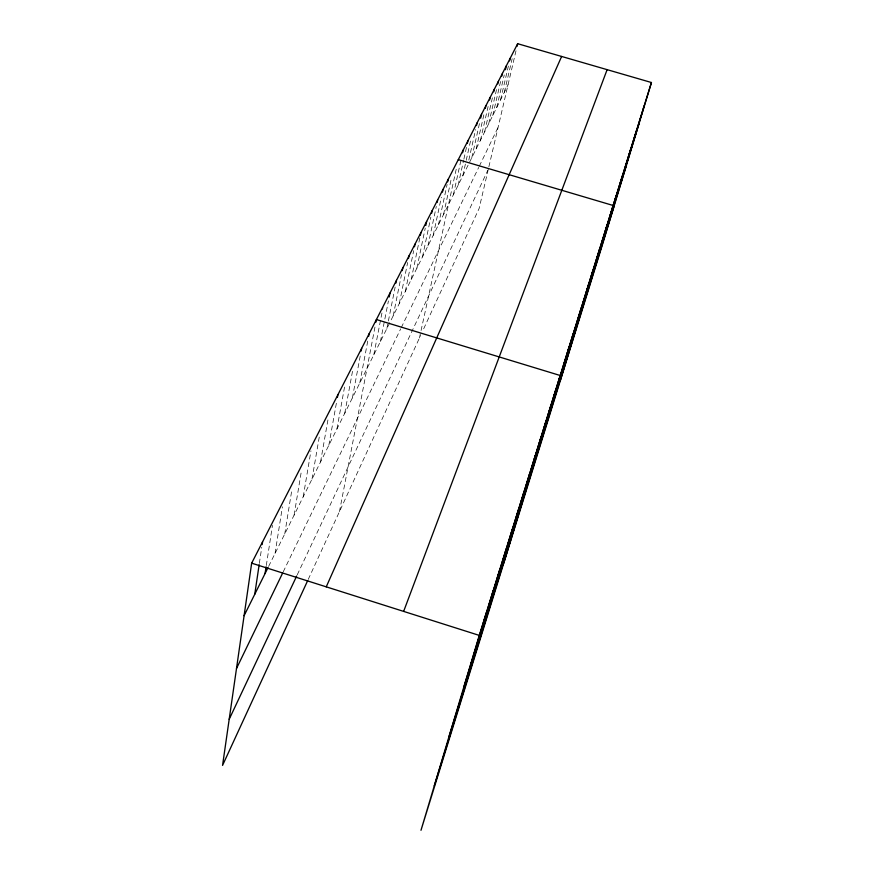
<?xml version="1.0" encoding="UTF-8"?>
<svg xmlns="http://www.w3.org/2000/svg" width="874" height="874" viewBox="0 0 874 874"><rect width="100%" height="100%" fill="white"/><g stroke="black" fill="none" stroke-linecap="round" stroke-linejoin="round"><path stroke-width="0.66" stroke-dasharray="4.37 3.28" d="M259.349 563.38L261.752 547.277M266.308 565.489L272.459 525.372M275.059 553.428L282.4 506.822M284.738 533.97L292.014 488.894M294.101 515.125L301.53 470.256M303.191 496.847L310.958 450.886M312.007 479.116L319.633 434.87M320.55 461.92L328.296 417.892M328.853 445.216L336.687 401.428M336.927 429.003L344.837 385.456M344.76 413.238L352.757 369.942M352.375 397.921L360.656 353.708M359.782 383.02L367.878 340.401M339.451 511.651L375.143 326.166M373.799 354.833L383.02 307.451M380.43 341.494L388.417 300.929M386.898 328.482L395.146 287.054M393.202 315.809L401.483 274.622M399.342 303.442L407.655 262.506M405.339 291.381L413.675 250.696M411.195 279.614L419.826 237.87M416.909 268.121L425.245 228.125M422.481 256.901L430.838 217.156M427.932 245.944L436.301 206.45M433.253 235.237L441.348 197.305M438.453 224.771L447.117 184.48M443.544 214.545L451.596 177.324M419.433 338.019L420.798 331.749M421.071 330.492L456.862 166.235M453.377 194.771L461.144 159.33M458.129 185.212L463.591 160.423M463.886 159.123L466.76 146.078M462.783 175.849L465.94 161.592M466.235 160.292L471.119 138.256M468.814 160.062L475.62 129.538M471.796 157.724L480.077 120.809M476.155 148.951L484.425 112.254M480.427 140.353L488.107 106.497M484.622 131.93L492.87 95.703M488.719 123.682L496.607 89.214M492.739 115.587L500.616 81.337M496.683 107.666L504.243 74.935M500.54 99.898L508.384 66.074M504.331 92.273L512.164 58.667M488.282 169.294L479.127 208.438L422.655 331.028M488.872 166.781L516.108 50.331M308.238 579.396L420.514 335.682M297.247 574.819L487.747 170.43M283.198 571.891L400.685 328.853M401.264 327.641L478.701 167.437M479.28 166.246L498.104 127.298M268.602 566.418L508.045 84.811"/><path stroke-width="1.31" d="M651.447 82.517L479.269 635.398L420.984 830.3L602.284 245.146L651.447 82.517L517.659 43.7L251.657 563.173L222.553 765.406L307.692 580.598M254.76 594.254L259.152 564.724M262.145 544.589L262.55 541.913M265.073 573.508L266.1 566.822M337.397 397.452L337.877 394.797M361.159 351.031L361.661 348.344M368.631 336.403L369.145 333.737M375.907 322.189L376.41 319.545L560.201 375.503L503.741 563.195M389.192 297.007L389.957 293.085M395.944 283.045L396.468 280.368M402.28 270.634L402.816 267.979M408.464 258.551L408.999 255.907M414.484 246.763L415.019 244.141M420.361 235.27L420.897 232.659M425.802 225.459L426.632 221.461M431.669 213.18L432.226 210.536M437.131 202.495L437.688 199.862M442.463 192.072L443.031 189.45M447.674 181.879L448.231 179.279M462.586 152.764L463.154 150.131M467.339 143.467L467.907 140.856M476.516 125.55L477.106 122.895M480.667 118.165L481.552 114.21M485.321 108.332L485.911 105.71M489.582 99.986L490.172 97.385M493.755 91.825L494.345 89.235M497.819 83.904L498.431 81.249M501.829 76.071L502.43 73.438M505.445 69.701L506.352 65.779M509.597 60.874L510.197 58.274M517.037 46.355L517.659 43.7M471.217 663.246L486.348 612.674M478.078 641.166L493.176 590.726M484.72 619.797L499.786 569.509M491.155 599.105L506.177 548.981M497.393 579.069L512.372 529.12M503.435 559.644L518.358 509.881M509.291 540.798L524.16 491.243M514.972 522.532L529.786 473.184M520.489 504.79L535.238 455.671M525.842 487.572L540.525 438.682M531.042 470.835L545.66 422.197M536.101 454.578L550.653 406.181M541.017 438.77L555.493 390.623M550.314 408.868L568.974 347.339M558.999 380.933L573.191 333.813M563.184 367.495L581.286 307.79M571.225 341.614L588.989 283.078M578.894 316.978L592.692 271.169M582.587 305.092L599.837 248.227M589.721 282.16L606.654 226.355M560.212 380.922L613.155 205.488L458.293 159.625M603.027 239.345L616.29 195.405M606.174 229.228L622.354 175.925M612.27 209.64L630.973 148.263M620.922 181.792L636.414 130.783M626.407 164.17L644.16 105.907M448.886 736.979L626.494 165.055M434.258 785.912L613.963 206.515M464.116 686.079L639.178 123.103M403.635 611.396L607.124 69.658M326.253 586.836L561.632 56.46M229.185 719.291L296.701 575.988M236.493 668.512L282.63 573.082M244.097 615.7L268.012 567.597M251.657 563.173L479.269 635.398"/></g></svg>
